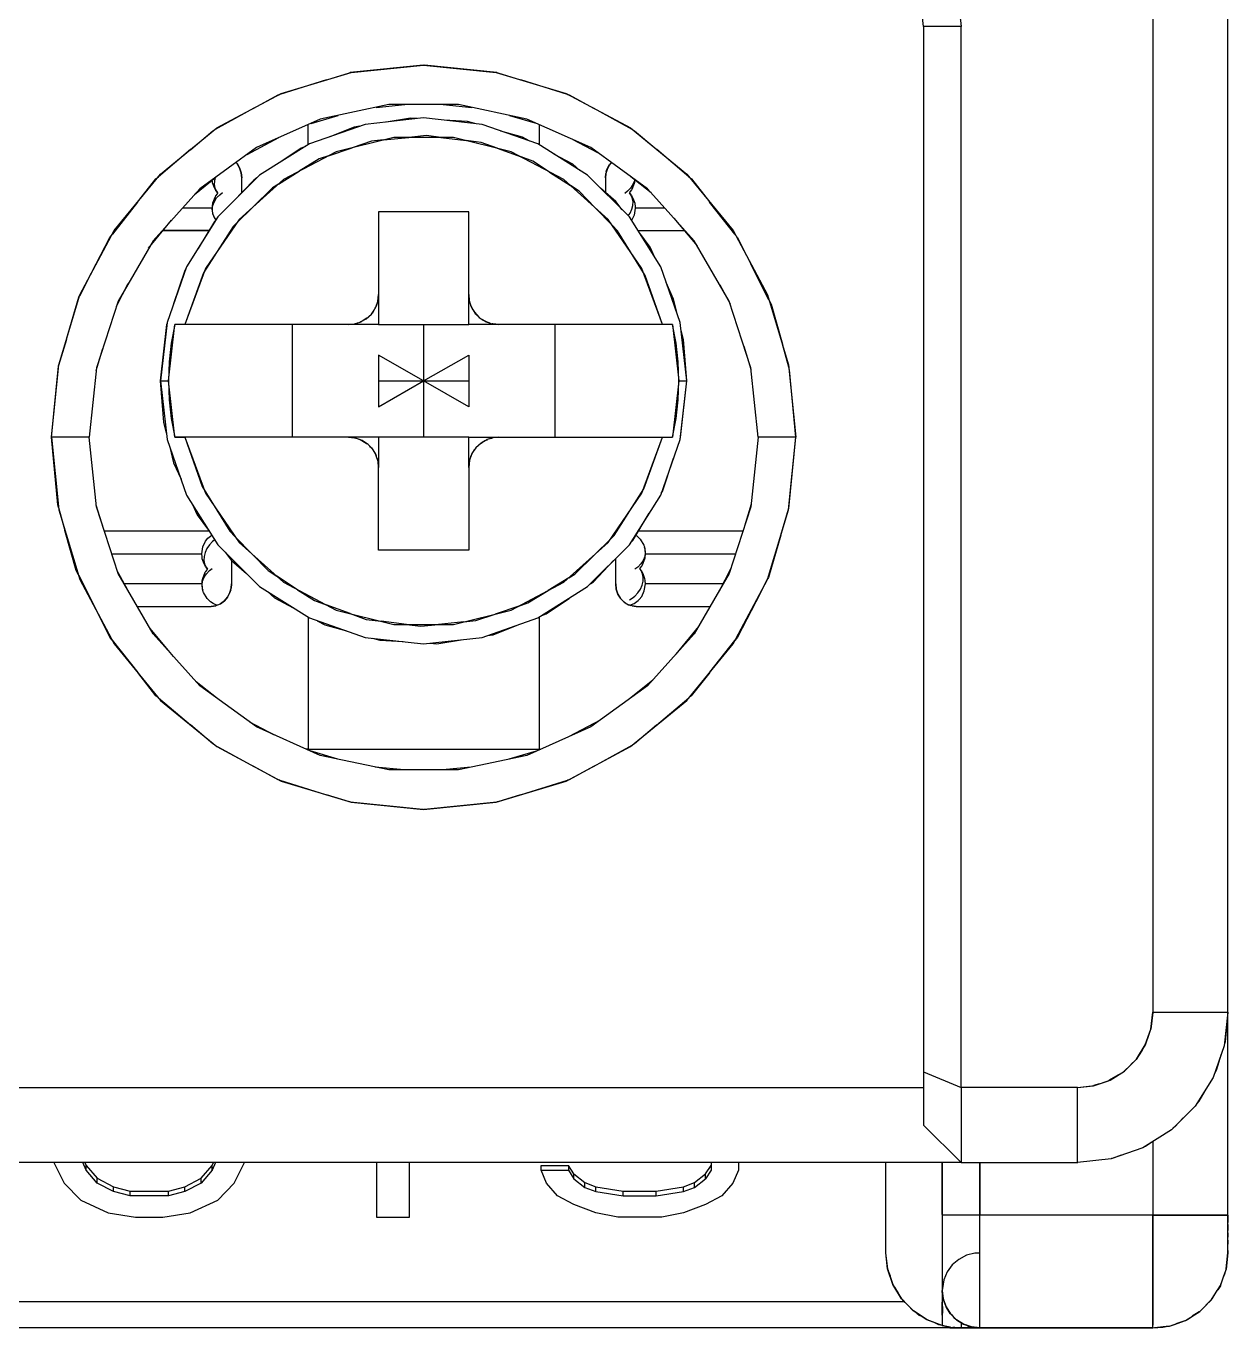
# Model space of a CAD drawing. Header units: millimetres. Extents: x 0 to 56.5, y 0 to 81.
# Drawn here: x 40.51 to 56.5, y 0 to 17.32 of the extents above; entities that cross this region are included whole.
import ezdxf

# ---------------------------------------------------------------- set-up
doc = ezdxf.new("R2010")
doc.units = ezdxf.units.MM

# ---------------------------------------------------------------- blocks, each defined once
blk = doc.blocks.new('CHINT_0cca9e6cfbf25816a24cd09b1f555f82_FACE_0')
at = {"color": 7, "linetype": 'CONTINUOUS', "true_color": 0x40d9ff}
for p, q in [((56.496, 1.5), (56.496, 23.8)), ((52.946, 17.315), (52.946, 17.321)), ((45.79, 16.799), (44.82, 16.702)), ((46.772, 16.702), (45.806, 16.799)), ((44.506, 16.606), (43.883, 16.413)), ((47.71, 16.413), (47.088, 16.606)), ((43.536, 16.228), (43.021, 15.945)), ((44.298, 16.027), (44.661, 16.133)), ((45.163, 16.24), (45.547, 16.276)), ((46.055, 16.276), (46.439, 16.238)), ((46.939, 16.132), (47.305, 16.023)), ((48.572, 15.945), (48.056, 16.228)), ((44.261, 15.743), (44.261, 16.011)), ((47.332, 16.011), (47.332, 15.743)), ((43.448, 15.614), (43.871, 15.837)), ((45.263, 15.806), (45.597, 15.84)), ((46.025, 15.84), (46.36, 15.798)), ((47.781, 15.811), (48.109, 15.64)), ((42.696, 15.678), (42.268, 15.316)), ((44.53, 15.595), (44.844, 15.701)), ((46.775, 15.695), (47.092, 15.58)), ((49.324, 15.316), (48.899, 15.677)), ((48.293, 15.507), (48.267, 15.476)), ((42.75, 15.081), (43.033, 15.313)), ((43.378, 15.106), (43.378, 15.3)), ((43.866, 15.22), (44.14, 15.389)), ((47.472, 15.378), (47.752, 15.198)), ((48.215, 15.3), (48.215, 15.109)), ((48.226, 15.381), (48.22, 15.358)), ((48.552, 15.318), (48.821, 15.105)), ((43.059, 15.1), (43.052, 15.106)), ((48.534, 15.1), (48.54, 15.094)), ((41.99, 14.977), (41.655, 14.552)), ((42.982, 14.9), (42.587, 14.9)), ((49.005, 14.9), (48.611, 14.9)), ((49.938, 14.551), (49.6, 14.98)), ((42.138, 14.366), (42.44, 14.737)), ((49.126, 14.766), (49.436, 14.396)), ((42.329, 14.6), (42.939, 14.6)), ((42.939, 14.6), (42.329, 14.6)), ((48.647, 14.6), (49.265, 14.6)), ((50.389, 13.68), (50.15, 14.155)), ((41.316, 13.918), (41.219, 13.729)), ((41.71, 13.594), (41.867, 13.895)), ((49.736, 13.877), (49.873, 13.625)), ((45.196, 13.75), (45.196, 13.35)), ((46.396, 13.35), (46.396, 13.75)), ((46.457, 13.54), (46.434, 13.582)), ((44.046, 13.35), (44.046, 11.85)), ((45.006, 13.411), (44.965, 13.388)), ((45.196, 13.35), (46.396, 13.35)), ((45.796, 13.35), (45.796, 12.6)), ((47.546, 11.85), (47.546, 13.35)), ((41.043, 13.15), (40.94, 12.806)), ((41.44, 12.739), (41.527, 13.032)), ((50.056, 13.063), (50.151, 12.755)), ((50.654, 12.783), (50.568, 13.09)), ((45.196, 12.6), (45.796, 12.6)), ((45.796, 12.6), (46.396, 12.6)), ((45.796, 12.6), (45.796, 11.85)), ((46.396, 11.85), (45.196, 11.85)), ((45.196, 11.85), (45.196, 11.45)), ((46.396, 11.45), (46.396, 11.85)), ((46.586, 11.789), (46.628, 11.812)), ((45.135, 11.66), (45.158, 11.618)), ((40.938, 10.917), (41.025, 10.61)), ((41.537, 10.637), (41.441, 10.945)), ((50.153, 10.961), (50.066, 10.668)), ((50.55, 10.55), (50.652, 10.894)), ((42.945, 10.6), (41.549, 10.6)), ((50.043, 10.6), (48.653, 10.6)), ((49.592, 10.6), (49.592, 10.6)), ((49.593, 10.6), (49.593, 10.6)), ((41.647, 10.3), (42.845, 10.3)), ((48.351, 9.9), (48.351, 10.237)), ((48.747, 10.3), (49.946, 10.3)), ((41.856, 9.823), (41.72, 10.075)), ((42.922, 10.1), (42.916, 10.106)), ((43.241, 10.209), (43.241, 9.9)), ((48.67, 10.1), (48.677, 10.094)), ((49.883, 10.106), (49.726, 9.805)), ((41.204, 10.02), (41.442, 9.545)), ((42.846, 9.9), (41.815, 9.9)), ((44.12, 9.822), (43.841, 10.002)), ((47.727, 9.98), (47.452, 9.811)), ((49.775, 9.9), (48.747, 9.9)), ((50.276, 9.782), (50.374, 9.971)), ((43.23, 9.819), (43.236, 9.842)), ((41.985, 9.6), (42.968, 9.6)), ((42.968, 9.6), (43.031, 9.608)), ((42.968, 9.6), (42.968, 9.6)), ((44.817, 9.505), (44.501, 9.62)), ((47.063, 9.605), (46.749, 9.499)), ((48.479, 9.648), (48.521, 9.623)), ((48.571, 9.606), (48.625, 9.6)), ((48.625, 9.6), (48.625, 9.6)), ((48.625, 9.6), (49.607, 9.6)), ((45.567, 9.36), (45.232, 9.402)), ((46.33, 9.394), (45.995, 9.36)), ((42.467, 8.934), (42.156, 9.304)), ((49.454, 9.334), (49.152, 8.963)), ((41.654, 9.149), (41.993, 8.72)), ((49.602, 8.723), (49.938, 9.148)), ((43.04, 8.382), (42.771, 8.595)), ((48.843, 8.619), (48.559, 8.387)), ((42.268, 8.384), (42.694, 8.023)), ((48.896, 8.022), (49.324, 8.384)), ((43.811, 7.889), (43.483, 8.06)), ((48.144, 8.086), (47.722, 7.863)), ((43.02, 7.755), (43.537, 7.472)), ((44.653, 7.568), (44.288, 7.677)), ((47.295, 7.673), (46.931, 7.567)), ((48.057, 7.472), (48.572, 7.755)), ((45.537, 7.424), (45.153, 7.462)), ((46.429, 7.46), (46.046, 7.424)), ((43.883, 7.287), (44.505, 7.094)), ((47.086, 7.094), (47.71, 7.287)), ((44.82, 6.998), (45.786, 6.901)), ((45.803, 6.901), (46.772, 6.998)), ((55.496, 4.197), (55.471, 3.976)), ((55.45, 3.918), (55.395, 3.762)), ((55.353, 3.695), (55.273, 3.572)), ((55.205, 3.503), (55.112, 3.413)), ((55.03, 3.362), (54.918, 3.295)), ((39.146, 3.2), (52.446, 3.2)), ((54.785, 3.248), (54.713, 3.224)), ((55.496, 2.481), (55.496, 1.5)), ((52.946, 2.2), (38.646, 2.2)), ((41.046, 2.2), (41.046, 2.2)), ((41.307, 2.099), (41.263, 2.2)), ((41.291, 2.2), (41.307, 2.163)), ((41.307, 2.163), (41.452, 1.993)), ((41.307, 2.099), (41.307, 2.163)), ((41.452, 1.928), (41.307, 2.099)), ((42.838, 1.993), (42.984, 2.163)), ((42.984, 2.099), (42.838, 1.928)), ((42.984, 2.163), (42.999, 2.2)), ((43.027, 2.2), (42.984, 2.099)), ((42.984, 2.099), (42.984, 2.163)), ((47.359, 2.099), (47.723, 2.099)), ((47.723, 2.099), (47.796, 1.985)), ((49.546, 2.05), (49.619, 2.163)), ((50.546, 2.2), (50.546, 2.2)), ((52.696, 2.2), (52.696, 2.121)), ((52.696, 1.508), (52.696, 2.2)), ((52.696, 2.175), (52.696, 2.164)), ((52.696, 2.133), (52.696, 2.164)), ((52.696, 2.164), (52.696, 2.164)), ((52.696, 2.111), (52.696, 2.06)), ((53.196, 2.2), (53.196, 1.501)), ((41.452, 1.993), (41.671, 1.879)), ((41.452, 1.928), (41.452, 1.993)), ((41.671, 1.814), (41.452, 1.928)), ((42.619, 1.879), (42.838, 1.993)), ((42.838, 1.928), (42.619, 1.814)), ((42.838, 1.928), (42.838, 1.993)), ((47.796, 1.985), (47.796, 2.05)), ((47.796, 2.05), (47.942, 1.936)), ((47.796, 1.985), (47.942, 1.871)), ((47.942, 1.871), (47.942, 1.936)), ((47.942, 1.936), (48.088, 1.879)), ((49.255, 1.879), (49.4, 1.936)), ((49.4, 1.936), (49.546, 2.05)), ((49.4, 1.871), (49.4, 1.936)), ((52.696, 2.029), (52.696, 1.944)), ((41.671, 1.879), (41.89, 1.822)), ((41.671, 1.814), (41.671, 1.879)), ((41.89, 1.758), (41.671, 1.814)), ((41.89, 1.822), (42.4, 1.822)), ((41.89, 1.758), (41.89, 1.822)), ((42.4, 1.758), (41.89, 1.758)), ((42.4, 1.822), (42.619, 1.879)), ((42.4, 1.758), (42.4, 1.822)), ((42.619, 1.814), (42.4, 1.758)), ((42.619, 1.814), (42.619, 1.879)), ((47.942, 1.871), (48.088, 1.814)), ((48.088, 1.814), (48.088, 1.879)), ((48.088, 1.879), (48.452, 1.822)), ((48.088, 1.814), (48.452, 1.758)), ((48.452, 1.758), (48.452, 1.822)), ((48.452, 1.822), (48.89, 1.822)), ((48.452, 1.758), (48.89, 1.758)), ((48.89, 1.822), (49.255, 1.879)), ((48.89, 1.758), (48.89, 1.822)), ((48.89, 1.758), (49.255, 1.814)), ((49.255, 1.814), (49.255, 1.879)), ((49.255, 1.814), (49.4, 1.871)), ((52.696, 1.879), (52.696, 1.766)), ((55.496, 1.5), (55.496, 1.5)), ((56.496, 1.5), (56.496, 1.5)), ((56.496, 1.053), (56.496, 1.069)), ((56.496, 1.012), (56.471, 0.777)), ((52.058, 0.54), (52.051, 0.561)), ((52.696, 0.525), (52.696, 0.5)), ((55.496, 0.565), (55.496, 0.565)), ((52.696, 0.5), (52.696, 0.5)), ((52.697, 0.491), (52.697, 0.491)), ((52.708, 0.399), (52.704, 0.417)), ((52.739, 0.302), (52.72, 0.353)), ((52.801, 0.194), (52.753, 0.271)), ((52.804, 0.19), (52.802, 0.193)), ((56.052, 0.176), (56.044, 0.17)), ((56.221, 0.32), (56.216, 0.314)), ((52.946, 0), (38.646, 0)), ((52.945, 0), (38.648, 0)), ((52.796, 0), (38.796, 0)), ((52.696, 0.072), (52.696, 0.032)), ((52.696, 0.039), (52.696, 0.039)), ((52.696, 0.039), (52.696, 0.039)), ((52.696, 0.032), (52.696, 0.032)), ((52.796, 0), (52.796, 0)), ((52.946, 0), (52.796, 0)), ((52.796, 0), (55.496, 0)), ((53.196, 0), (52.946, 0)), ((55.496, 0), (52.946, 0)), ((53.196, 0), (52.946, 0)), ((53.032, 0.029), (53.02, 0.035)), ((53.058, 0.022), (53.057, 0.022)), ((55.496, 0), (53.196, 0)), ((53.196, 0), (53.197, 0)), ((55.496, 0), (53.197, 0)), ((55.857, 0.073), (55.849, 0.07))]:
    blk.add_line(p, q, dxfattribs=at)
for points in [[(56.496, 21.8), (55.496, 21.8), (55.496, 4.2), (56.496, 4.2)], [(56.496, 4.2), (56.496, 21.8), (56.496, 21.801)], [(52.916, 17.584), (52.946, 17.315), (52.446, 17.315), (52.396, 17.76), (52.248, 18.183), (52.01, 18.562), (51.693, 18.879), (51.314, 19.117), (50.984, 19.233)], [(52.446, 17.315), (52.446, 3.407), (52.946, 3.2), (52.946, 2.2)], [(52.946, 3.2), (52.946, 17.315), (52.946, 17.315)], [(41.444, 12.775), (41.346, 11.85), (40.846, 11.85), (40.941, 12.816), (41.223, 13.744), (41.68, 14.6), (42.296, 15.35), (43.046, 15.966), (43.902, 16.423), (44.831, 16.705), (45.796, 16.8), (46.762, 16.705), (47.691, 16.423), (48.546, 15.966), (49.296, 15.35), (49.912, 14.6), (50.369, 13.744), (50.651, 12.816), (50.746, 11.85), (50.246, 11.85), (50.149, 12.775), (49.861, 13.66), (49.396, 14.466), (48.774, 15.157), (48.021, 15.704), (47.171, 16.082), (46.261, 16.276), (45.331, 16.276), (44.421, 16.082), (43.571, 15.704), (42.819, 15.157), (42.196, 14.466), (41.731, 13.66), (41.444, 12.775)], [(44.508, 16.607), (44.81, 16.701), (44.82, 16.702)], [(45.794, 16.8), (45.796, 16.8), (45.802, 16.799)], [(46.772, 16.702), (46.783, 16.701), (47.086, 16.606)], [(43.537, 16.228), (43.862, 16.407), (43.883, 16.413)], [(47.71, 16.413), (47.731, 16.406), (48.055, 16.228)], [(49.191, 12.6), (49.296, 12.6), (49.208, 13.379), (48.95, 14.119), (48.533, 14.782), (47.978, 15.336), (47.315, 15.753), (46.575, 16.012), (45.796, 16.1), (45.017, 16.012), (44.278, 15.753), (43.614, 15.336), (43.06, 14.782), (42.643, 14.119), (42.384, 13.379), (42.296, 12.6), (42.401, 12.6)], [(42.697, 15.679), (42.992, 15.929), (43.021, 15.945)], [(44.947, 15.988), (44.871, 15.976), (44.55, 15.849)], [(45.711, 16.09), (45.621, 16.096), (45.297, 16.044)], [(46.478, 16.023), (46.379, 16.051), (46.068, 16.069)], [(48.572, 15.945), (48.601, 15.929), (48.898, 15.677)], [(49.191, 12.6), (49.182, 12.852), (49.154, 13.102), (49.107, 13.35), (48.973, 13.35), (48.698, 14.094), (48.253, 14.749), (47.662, 15.278), (46.962, 15.649), (46.193, 15.84), (45.4, 15.84), (44.631, 15.649), (43.93, 15.278), (43.34, 14.749), (42.894, 14.094), (42.62, 13.35), (42.485, 13.35), (42.439, 13.102), (42.411, 12.852), (42.401, 12.6)], [(45.263, 15.806), (45.103, 15.789), (44.844, 15.701)], [(46.025, 15.84), (45.832, 15.864), (45.597, 15.84)], [(46.775, 15.695), (46.56, 15.773), (46.36, 15.798)], [(47.211, 15.79), (47.11, 15.844), (46.824, 15.925)], [(44.225, 15.72), (44.165, 15.697), (43.863, 15.493)], [(44.53, 15.595), (44.408, 15.554), (44.14, 15.389)], [(47.875, 15.401), (47.779, 15.484), (47.53, 15.618)], [(43.3, 15.507), (43.312, 15.495), (43.314, 15.492)], [(43.378, 15.3), (43.378, 15.3), (43.37, 15.37), (43.348, 15.436), (43.312, 15.495), (43.3, 15.507)], [(43.314, 15.492), (43.348, 15.436), (43.37, 15.37)], [(47.472, 15.378), (47.249, 15.523), (47.092, 15.58)], [(48.293, 15.507), (48.267, 15.476), (48.236, 15.415), (48.22, 15.358), (48.215, 15.3), (48.215, 15.3)], [(48.226, 15.381), (48.235, 15.414), (48.259, 15.46)], [(48.259, 15.46), (48.267, 15.476), (48.267, 15.476)], [(41.991, 14.978), (42.235, 15.288), (42.268, 15.316)], [(43.052, 15.106), (43.032, 15.133), (43.012, 15.168), (42.989, 15.234), (42.986, 15.251), (42.984, 15.261), (42.983, 15.272)], [(43.023, 15.305), (43.013, 15.264), (43.011, 15.213), (43.02, 15.165), (43.04, 15.123), (43.052, 15.106)], [(43.579, 15.301), (43.535, 15.272), (43.268, 14.99)], [(43.37, 15.37), (43.37, 15.369), (43.378, 15.3)], [(48.215, 15.3), (48.22, 15.358), (48.22, 15.358)], [(48.602, 15.278), (48.6, 15.264), (48.581, 15.213), (48.55, 15.165), (48.51, 15.123), (48.471, 15.095)], [(48.534, 15.1), (48.54, 15.107), (48.563, 15.137), (48.567, 15.144), (48.571, 15.151), (48.603, 15.233), (48.606, 15.244), (48.609, 15.264), (48.609, 15.273)], [(49.325, 15.316), (49.358, 15.288), (49.599, 14.981)], [(43.059, 15.1), (43.052, 15.093), (43.029, 15.063), (43.025, 15.056), (43.021, 15.049), (42.989, 14.967), (42.987, 14.956), (42.984, 14.936), (42.982, 14.915), (42.982, 14.884), (42.984, 14.861), (42.988, 14.837), (42.993, 14.818)], [(42.993, 14.818), (42.99, 14.831), (42.985, 14.883), (42.992, 14.936), (43.012, 14.987), (43.042, 15.035), (43.083, 15.077), (43.122, 15.105)], [(43.866, 15.22), (43.784, 15.169), (43.523, 14.913)], [(48.079, 14.905), (47.865, 15.124), (47.752, 15.198)], [(48.438, 14.877), (48.354, 14.989), (48.151, 15.164)], [(48.519, 14.796), (48.542, 14.831), (48.566, 14.883), (48.58, 14.936), (48.582, 14.987), (48.572, 15.035), (48.552, 15.077), (48.54, 15.094)], [(48.54, 15.094), (48.56, 15.067), (48.58, 15.032), (48.604, 14.966), (48.607, 14.949), (48.608, 14.939), (48.611, 14.9), (48.596, 14.806), (48.562, 14.736)], [(43.523, 14.913), (43.307, 14.701), (43.261, 14.655), (42.866, 14.037), (42.62, 13.35)], [(48.973, 13.35), (48.742, 14.004), (48.376, 14.599), (48.305, 14.673), (48.079, 14.905)], [(43.04, 14.75), (43.012, 14.721), (42.795, 14.36)], [(42.993, 14.818), (43, 14.796), (43.005, 14.784), (43.031, 14.741)], [(46.396, 13.75), (46.396, 14.85), (45.196, 14.85), (45.196, 13.75)], [(41.317, 13.919), (41.621, 14.509), (41.655, 14.552)], [(48.872, 14.242), (48.809, 14.381), (48.657, 14.585)], [(49.938, 14.55), (49.973, 14.507), (50.15, 14.155)], [(42.634, 14.094), (42.62, 14.071), (42.47, 13.626)], [(49.173, 13.481), (49.122, 13.689), (49.023, 13.908)], [(41.044, 13.154), (41.211, 13.714), (41.219, 13.729)], [(45.158, 13.581), (45.185, 13.656), (45.196, 13.75)], [(45.196, 13.75), (45.188, 13.67), (45.186, 13.662)], [(46.396, 13.75), (46.404, 13.671), (46.426, 13.596), (46.434, 13.582)], [(45.006, 13.411), (45.033, 13.426), (45.101, 13.489), (45.136, 13.541)], [(45.178, 13.636), (45.166, 13.594), (45.12, 13.513), (45.11, 13.502)], [(45.136, 13.541), (45.153, 13.567), (45.158, 13.581)], [(46.415, 13.634), (46.407, 13.654), (46.407, 13.662)], [(46.481, 13.504), (46.44, 13.566), (46.428, 13.598)], [(46.457, 13.54), (46.472, 13.513), (46.535, 13.445), (46.587, 13.41)], [(50.389, 13.68), (50.418, 13.622), (50.568, 13.091)], [(42.374, 11.907), (42.34, 12.05), (42.296, 12.6), (42.378, 13.351), (42.382, 13.364)], [(42.485, 11.85), (42.401, 12.6), (42.485, 13.35)], [(45.196, 13.35), (44.796, 13.35), (42.62, 13.35), (42.485, 13.35), (42.485, 13.35)], [(44.796, 13.35), (44.875, 13.358), (44.951, 13.38), (44.965, 13.388)], [(44.912, 13.368), (44.892, 13.361), (44.884, 13.36)], [(45.042, 13.435), (44.98, 13.394), (44.949, 13.382)], [(45.079, 13.468), (45.058, 13.445), (45.045, 13.436)], [(49.107, 13.35), (49.107, 13.35), (48.973, 13.35), (46.796, 13.35), (46.396, 13.35)], [(46.514, 13.468), (46.491, 13.489), (46.483, 13.502)], [(46.682, 13.368), (46.641, 13.381), (46.559, 13.426), (46.548, 13.436)], [(46.587, 13.41), (46.613, 13.393), (46.627, 13.388)], [(46.627, 13.388), (46.702, 13.361), (46.796, 13.35)], [(46.796, 13.35), (46.716, 13.358), (46.709, 13.36)], [(49.107, 13.35), (49.191, 12.6), (49.107, 11.85)], [(49.21, 11.836), (49.215, 11.849), (49.296, 12.6), (49.253, 13.15), (49.218, 13.293)], [(45.796, 12.6), (45.196, 12.943), (45.196, 12.257), (45.796, 12.6)], [(45.796, 12.6), (46.396, 12.943), (46.396, 12.257), (45.796, 12.6)], [(40.938, 10.917), (40.928, 10.952), (40.846, 11.85), (40.938, 12.796), (40.94, 12.806)], [(50.652, 10.894), (50.655, 10.904), (50.746, 11.85), (50.664, 12.748), (50.654, 12.783)], [(42.296, 12.6), (42.384, 11.821), (42.643, 11.081), (43.06, 10.418), (43.614, 9.864), (44.278, 9.447), (45.017, 9.188), (45.796, 9.1), (46.575, 9.188), (47.315, 9.447), (47.978, 9.864), (48.533, 10.418), (48.95, 11.081), (49.208, 11.821), (49.296, 12.6)], [(42.401, 12.6), (42.411, 12.348), (42.439, 12.098), (42.485, 11.85), (42.62, 11.85), (42.894, 11.106), (43.34, 10.451), (43.93, 9.922), (44.631, 9.551), (45.4, 9.36), (46.193, 9.36), (46.962, 9.551), (47.662, 9.922), (48.253, 10.451), (48.698, 11.106), (48.973, 11.85), (49.107, 11.85), (49.154, 12.098), (49.182, 12.348), (49.191, 12.6)], [(40.846, 11.85), (40.941, 10.884), (41.223, 9.956), (41.68, 9.1), (42.296, 8.35), (43.046, 7.734), (43.902, 7.277), (44.831, 6.995), (45.796, 6.9), (46.762, 6.995), (47.691, 7.277), (48.546, 7.734), (49.296, 8.35), (49.912, 9.1), (50.369, 9.956), (50.651, 10.884), (50.746, 11.85)], [(50.246, 11.85), (50.149, 10.925), (49.861, 10.04), (49.396, 9.234), (48.774, 8.543), (48.021, 7.996), (47.171, 7.618), (46.261, 7.424), (45.331, 7.424), (44.421, 7.618), (43.571, 7.996), (42.819, 8.543), (42.196, 9.234), (41.731, 10.04), (41.444, 10.925), (41.346, 11.85)], [(45.196, 11.85), (44.796, 11.85), (42.62, 11.85), (42.485, 11.85), (42.485, 11.85)], [(42.62, 11.85), (42.85, 11.196), (43.216, 10.601), (43.288, 10.527), (43.514, 10.295)], [(44.796, 11.85), (44.876, 11.842), (44.884, 11.84)], [(44.965, 11.812), (44.891, 11.839), (44.796, 11.85)], [(44.91, 11.832), (44.952, 11.819), (45.033, 11.774), (45.045, 11.764)], [(45.005, 11.79), (44.98, 11.807), (44.965, 11.812)], [(45.135, 11.66), (45.121, 11.687), (45.058, 11.755), (45.005, 11.79)], [(46.396, 11.85), (46.796, 11.85), (48.973, 11.85), (49.107, 11.85), (49.107, 11.85)], [(46.586, 11.789), (46.56, 11.774), (46.491, 11.711), (46.457, 11.659)], [(46.55, 11.765), (46.612, 11.806), (46.644, 11.818)], [(46.796, 11.85), (46.717, 11.842), (46.642, 11.82), (46.628, 11.812)], [(46.681, 11.832), (46.701, 11.839), (46.708, 11.84)], [(48.07, 10.287), (48.286, 10.499), (48.332, 10.545), (48.727, 11.163), (48.973, 11.85)], [(42.42, 11.719), (42.47, 11.511), (42.569, 11.292)], [(45.078, 11.732), (45.101, 11.711), (45.11, 11.698)], [(45.111, 11.696), (45.153, 11.634), (45.164, 11.602)], [(45.196, 11.45), (45.189, 11.529), (45.166, 11.604), (45.158, 11.618)], [(46.434, 11.619), (46.407, 11.544), (46.396, 11.45)], [(46.414, 11.564), (46.427, 11.606), (46.472, 11.687), (46.483, 11.698)], [(46.457, 11.659), (46.439, 11.633), (46.434, 11.619)], [(46.514, 11.732), (46.535, 11.755), (46.548, 11.764)], [(45.178, 11.566), (45.185, 11.546), (45.186, 11.538)], [(46.396, 11.45), (46.396, 10.35), (45.196, 10.35), (45.196, 11.45)], [(46.396, 11.45), (46.404, 11.53), (46.406, 11.538)], [(48.958, 11.106), (48.972, 11.129), (49.122, 11.574)], [(42.72, 10.958), (42.783, 10.819), (42.936, 10.615)], [(48.553, 10.45), (48.58, 10.479), (48.798, 10.84)], [(41.204, 10.02), (41.174, 10.078), (41.025, 10.609)], [(42.916, 10.106), (42.896, 10.133), (42.876, 10.168), (42.852, 10.234), (42.849, 10.251), (42.848, 10.261), (42.845, 10.3), (42.86, 10.394), (42.895, 10.466), (42.927, 10.506), (42.942, 10.521), (42.978, 10.547)], [(43.017, 10.485), (42.989, 10.462), (42.947, 10.418), (42.913, 10.369), (42.89, 10.317), (42.876, 10.264), (42.874, 10.213), (42.883, 10.165), (42.903, 10.123), (42.916, 10.106)], [(48.62, 10.545), (48.632, 10.537), (48.658, 10.513), (48.677, 10.493), (48.724, 10.416), (48.729, 10.404), (48.736, 10.382)], [(50.549, 10.546), (50.382, 9.986), (50.374, 9.971)], [(43.154, 10.323), (43.238, 10.211), (43.441, 10.036)], [(43.514, 10.295), (43.727, 10.076), (43.841, 10.002)], [(47.727, 9.98), (47.809, 10.031), (48.07, 10.287)], [(48.736, 10.382), (48.739, 10.369), (48.744, 10.317), (48.737, 10.264), (48.717, 10.213), (48.687, 10.165), (48.646, 10.123), (48.607, 10.095)], [(48.67, 10.1), (48.677, 10.107), (48.7, 10.137), (48.704, 10.144), (48.708, 10.151), (48.74, 10.233), (48.742, 10.244), (48.745, 10.264), (48.747, 10.285), (48.747, 10.316), (48.745, 10.339), (48.741, 10.363), (48.736, 10.382)], [(42.922, 10.1), (42.916, 10.093), (42.893, 10.063), (42.889, 10.056), (42.885, 10.049), (42.853, 9.967), (42.85, 9.956), (42.847, 9.936), (42.846, 9.915), (42.846, 9.884), (42.848, 9.861), (42.852, 9.837), (42.857, 9.818)], [(42.857, 9.818), (42.853, 9.831), (42.848, 9.883), (42.856, 9.936), (42.875, 9.987), (42.906, 10.035), (42.946, 10.077), (42.985, 10.105)], [(48.014, 9.899), (48.057, 9.928), (48.324, 10.21)], [(48.535, 9.688), (48.571, 9.711), (48.604, 9.738), (48.646, 9.782), (48.679, 9.831), (48.703, 9.883), (48.716, 9.936), (48.718, 9.987), (48.709, 10.035), (48.689, 10.077), (48.677, 10.094)], [(48.541, 9.616), (48.597, 9.64), (48.65, 9.679), (48.665, 9.694), (48.697, 9.734), (48.732, 9.806), (48.747, 9.9), (48.745, 9.939), (48.743, 9.949), (48.74, 9.966), (48.717, 10.032), (48.697, 10.067), (48.677, 10.094)], [(43.07, 9.624), (43.092, 9.633), (43.145, 9.672), (43.189, 9.724), (43.22, 9.785), (43.236, 9.842), (43.241, 9.9), (43.241, 9.9)], [(43.241, 9.9), (43.236, 9.842), (43.236, 9.842)], [(48.351, 9.9), (48.351, 9.9), (48.359, 9.83), (48.381, 9.764), (48.417, 9.705), (48.464, 9.657), (48.52, 9.623), (48.551, 9.613)], [(48.359, 9.83), (48.359, 9.831), (48.351, 9.9)], [(43.051, 9.616), (43.041, 9.618), (43.004, 9.635), (42.998, 9.639), (42.961, 9.663), (42.934, 9.687), (42.916, 9.707), (42.869, 9.784), (42.864, 9.796), (42.857, 9.818)], [(43.189, 9.724), (43.145, 9.672), (43.092, 9.633)], [(43.197, 9.74), (43.189, 9.724), (43.189, 9.724)], [(43.23, 9.819), (43.22, 9.786), (43.197, 9.74)], [(43.717, 9.799), (43.814, 9.716), (44.062, 9.582)], [(44.12, 9.822), (44.343, 9.677), (44.501, 9.62)], [(47.063, 9.605), (47.184, 9.646), (47.452, 9.811)], [(47.367, 9.48), (47.428, 9.503), (47.73, 9.707)], [(48.415, 9.708), (48.381, 9.764), (48.359, 9.83)], [(48.479, 9.648), (48.464, 9.657), (48.417, 9.705), (48.415, 9.708)], [(50.276, 9.781), (49.971, 9.191), (49.938, 9.148)], [(41.654, 9.15), (41.62, 9.193), (41.443, 9.545)], [(43.075, 9.626), (43.031, 9.608), (42.968, 9.6)], [(43.092, 9.633), (43.092, 9.633), (43.075, 9.626)], [(48.625, 9.6), (48.572, 9.606), (48.521, 9.623), (48.521, 9.623)], [(44.261, 9.457), (44.261, 7.7), (44.261, 7.7), (44.237, 7.7)], [(44.381, 9.41), (44.483, 9.356), (44.768, 9.275)], [(44.817, 9.505), (45.032, 9.427), (45.232, 9.402)], [(45.567, 9.36), (45.76, 9.336), (45.995, 9.36)], [(46.33, 9.394), (46.49, 9.411), (46.749, 9.499)], [(47.332, 9.457), (47.332, 7.7), (47.332, 7.7), (47.356, 7.7)], [(46.645, 9.212), (46.721, 9.224), (47.042, 9.351)], [(45.115, 9.177), (45.213, 9.149), (45.524, 9.131)], [(45.882, 9.11), (45.971, 9.104), (46.295, 9.156)], [(42.268, 8.384), (42.235, 8.412), (41.993, 8.719)], [(49.602, 8.722), (49.357, 8.412), (49.324, 8.384)], [(43.02, 7.755), (42.992, 7.771), (42.694, 8.023)], [(48.896, 8.021), (48.6, 7.771), (48.572, 7.755)], [(44.261, 7.7), (45.011, 7.7), (45.796, 7.7), (46.582, 7.7), (47.332, 7.7)], [(44.261, 7.7), (44.646, 7.7), (44.981, 7.7)], [(45.023, 7.7), (45.047, 7.7), (45.486, 7.7)], [(45.809, 7.7), (45.822, 7.7), (46.301, 7.7)], [(46.589, 7.7), (46.596, 7.7), (47.332, 7.7)], [(43.883, 7.287), (43.862, 7.294), (43.537, 7.472)], [(48.056, 7.472), (47.73, 7.293), (47.71, 7.287)], [(44.82, 6.998), (44.809, 6.999), (44.506, 7.094)], [(47.085, 7.093), (46.783, 6.999), (46.772, 6.998)], [(45.798, 6.9), (45.796, 6.9), (45.791, 6.901)], [(54.941, 2.25), (54.496, 2.2), (54.496, 3.2), (54.719, 3.225), (54.93, 3.299), (55.12, 3.418), (55.278, 3.577), (55.397, 3.766), (55.471, 3.977), (55.496, 4.2), (56.496, 4.2), (56.446, 3.755), (56.298, 3.332), (56.06, 2.953), (55.743, 2.636), (55.364, 2.398), (54.941, 2.25)], [(55.496, 2.48), (55.496, 1.5), (55.719, 1.5), (55.93, 1.5), (56.12, 1.5), (56.278, 1.5), (56.397, 1.5), (56.471, 1.5), (56.496, 1.5), (56.496, 4.199)], [(56.496, 4.2), (56.457, 3.807), (56.449, 3.779)], [(55.451, 3.92), (55.47, 3.974), (55.471, 3.976)], [(55.354, 3.697), (55.394, 3.759), (55.395, 3.762)], [(56.407, 3.642), (56.34, 3.425), (56.316, 3.382)], [(55.206, 3.504), (55.27, 3.566), (55.273, 3.572)], [(52.446, 3.407), (52.446, 2.7), (52.946, 2.2)], [(54.786, 3.249), (54.908, 3.289), (54.918, 3.295)], [(55.031, 3.362), (55.105, 3.407), (55.112, 3.413)], [(54.496, 2.2), (54.496, 3.2), (52.946, 3.2)], [(54.496, 3.2), (54.706, 3.222), (54.713, 3.224)], [(56.188, 3.157), (56.108, 3.016), (56.082, 2.988)], [(55.901, 2.794), (55.789, 2.674), (55.765, 2.658)], [(55.531, 2.503), (55.398, 2.415), (55.38, 2.408)], [(55.075, 2.297), (54.957, 2.254), (54.949, 2.253)], [(40.876, 2.2), (41.015, 1.928), (41.234, 1.701), (41.598, 1.53), (41.963, 1.473), (42.327, 1.473), (42.692, 1.53), (43.057, 1.701), (43.275, 1.928), (43.415, 2.2)], [(45.171, 2.2), (45.171, 1.473), (45.609, 1.473), (45.609, 2.2)], [(49.984, 2.2), (49.984, 2.099), (49.911, 1.928), (49.765, 1.758), (49.546, 1.644), (49.255, 1.53), (48.963, 1.473), (48.38, 1.473), (48.088, 1.53), (47.796, 1.644), (47.577, 1.758), (47.432, 1.928), (47.359, 2.099)], [(47.359, 2.099), (47.359, 2.163), (47.723, 2.163)], [(47.796, 2.05), (47.723, 2.163), (47.723, 2.099)], [(49.619, 2.2), (49.619, 2.099), (49.546, 1.985)], [(52.696, 0.032), (52.493, 0.108), (52.311, 0.228), (52.155, 0.388), (52.04, 0.579), (51.969, 0.785), (51.946, 1), (51.946, 2.2)], [(52.696, 2.2), (52.696, 1.5), (52.696, 1.277), (52.696, 0.5)], [(52.696, 2.2), (52.696, 2.116), (52.696, 2.075), (52.696, 1.901), (52.696, 1.853), (52.696, 1.662), (52.696, 1.5)], [(52.696, 1.92), (52.696, 1.936), (52.696, 1.965), (52.696, 2.055), (52.696, 2.083)], [(52.946, 2.2), (54.496, 2.2), (54.498, 2.2)], [(55.496, 1.5), (53.196, 1.5), (53.196, 2.2)], [(49.4, 1.871), (49.546, 1.985), (49.546, 2.05)], [(53.196, 1.5), (53.085, 1.5), (52.979, 1.5), (52.884, 1.5), (52.805, 1.5), (52.746, 1.5), (52.709, 1.5), (52.696, 1.5)], [(52.696, 1.5), (52.696, 1.295), (52.696, 1.285)], [(53.196, 0), (53.196, 0.038), (53.196, 0.149), (53.196, 0.327), (53.196, 0.565), (53.196, 0.849), (53.196, 1.166), (53.196, 1.5)], [(55.496, 0), (55.496, 0.038), (55.496, 1.5)], [(55.496, 1.5), (55.496, 1.166), (55.496, 0.849), (55.496, 0.565)], [(56.496, 1.5), (56.471, 1.5), (56.397, 1.5), (56.278, 1.5), (56.12, 1.5), (55.93, 1.5), (55.719, 1.5), (55.496, 1.5)], [(56.496, 1.012), (56.496, 1.049), (56.496, 1.109), (56.496, 1.188), (56.496, 1.283), (56.496, 1.389), (56.496, 1.5)], [(56.496, 1.5), (56.496, 1.449), (56.496, 1.401)], [(52.696, 1.277), (52.696, 1.066), (52.696, 0.877), (52.696, 0.718), (52.696, 0.599), (52.696, 0.525), (52.696, 0.5)], [(52.696, 1.218), (52.696, 1.098), (52.696, 1.085)], [(56.496, 1.376), (56.496, 1.318), (56.496, 1.298)], [(56.496, 1.265), (56.496, 1.239), (56.496, 1.209)], [(56.496, 1.166), (56.496, 1.119), (56.496, 1.115)], [(52.807, 0.011), (52.779, 0.014), (52.696, 0.032), (52.491, 0.11), (52.308, 0.23), (52.156, 0.388), (52.041, 0.575), (51.97, 0.782), (51.946, 1)], [(53.196, 0.997), (53.128, 0.995), (53.017, 0.967), (52.915, 0.913), (52.828, 0.838), (52.76, 0.745), (52.716, 0.639), (52.697, 0.525), (52.696, 0.5)], [(52.696, 0.967), (52.696, 0.897), (52.696, 0.887)], [(56.471, 0.777), (56.496, 1), (56.496, 1.012)], [(56.472, 0.786), (56.496, 1), (56.472, 0.78), (56.471, 0.779)], [(56.476, 0.826), (56.496, 1), (56.496, 1.012)], [(56.496, 1.029), (56.496, 1.013), (56.496, 1.013)], [(51.974, 0.77), (51.976, 0.759), (52.001, 0.693)], [(51.974, 0.77), (51.976, 0.759), (52.001, 0.691)], [(52.696, 0.793), (52.696, 0.729), (52.696, 0.724)], [(55.496, 0), (55.719, 0.025), (55.93, 0.099), (56.12, 0.218), (56.278, 0.377), (56.397, 0.566), (56.471, 0.777)], [(56.398, 0.57), (56.4, 0.572), (56.446, 0.705)], [(56.471, 0.776), (56.47, 0.775), (56.445, 0.703)], [(52.05, 0.561), (52.058, 0.541), (52.109, 0.465)], [(52.696, 0.558), (52.694, 0.448), (52.696, 0.344), (52.697, 0.237), (52.696, 0.151), (52.696, 0.086), (52.696, 0.046), (52.696, 0.032)], [(52.696, 0.628), (52.696, 0.603), (52.696, 0.602)], [(52.696, 0.549), (52.696, 0.525), (52.696, 0.525)], [(55.496, 0.565), (55.496, 0.327), (55.496, 0.149), (55.496, 0.038)], [(56.396, 0.564), (56.395, 0.562), (56.36, 0.508)], [(39.422, 0.372), (39.41, 0.354), (52.183, 0.354), (52.171, 0.372)], [(52.226, 0.316), (52.183, 0.354), (52.171, 0.372)], [(52.226, 0.316), (52.183, 0.354), (52.183, 0.354)], [(52.696, 0.5), (52.696, 0.491), (52.697, 0.491)], [(52.696, 0.5), (52.709, 0.389), (52.746, 0.283), (52.805, 0.188), (52.884, 0.109), (52.979, 0.05), (53.085, 0.013), (53.196, 0)], [(53.196, 0), (53.085, 0.013), (52.979, 0.05), (52.884, 0.109), (52.805, 0.188), (52.746, 0.283), (52.709, 0.389), (52.696, 0.5)], [(52.708, 0.397), (52.705, 0.409), (52.696, 0.491), (52.697, 0.491)], [(52.696, 0.491), (52.696, 0.448), (52.696, 0.358), (52.696, 0.35)], [(52.698, 0.477), (52.7, 0.437), (52.703, 0.421)], [(52.711, 0.383), (52.713, 0.373), (52.72, 0.354)], [(52.741, 0.297), (52.728, 0.325), (52.716, 0.369)], [(56.275, 0.374), (56.273, 0.37), (56.204, 0.303)], [(56.281, 0.382), (56.286, 0.386), (56.354, 0.498)], [(52.429, 0.151), (52.389, 0.17), (52.359, 0.197)], [(52.359, 0.196), (52.389, 0.17), (52.428, 0.151)], [(52.696, 0.172), (52.696, 0.345), (52.696, 0.274), (52.696, 0.198), (52.696, 0.152)], [(52.747, 0.281), (52.747, 0.28), (52.753, 0.271)], [(52.751, 0.274), (52.759, 0.257), (52.801, 0.193), (52.803, 0.191)], [(52.812, 0.182), (52.851, 0.139), (52.875, 0.119)], [(56.116, 0.216), (56.113, 0.213), (56.019, 0.155)], [(56.127, 0.225), (56.135, 0.231), (56.215, 0.314)], [(52.666, 0.043), (52.645, 0.046), (52.602, 0.067)], [(52.602, 0.067), (52.645, 0.046), (52.666, 0.043)], [(52.696, 0.151), (52.696, 0.15), (52.696, 0.146)], [(52.696, 0.085), (52.696, 0.084), (52.696, 0.045), (52.696, 0.032)], [(52.696, 0.032), (52.821, 0.008), (52.946, 0)], [(52.943, 0), (52.862, 0.004), (52.834, 0.007)], [(52.918, 0.088), (52.896, 0.1), (52.892, 0.105)], [(52.893, 0.104), (52.908, 0.092), (52.93, 0.08)], [(52.946, 0.07), (52.946, 0.048), (52.946, 0.022), (52.946, 0.017), (52.946, 0.017), (52.946, 0.012), (52.946, 0.01), (52.946, 0.004), (52.946, 0)], [(53.063, 0.02), (53.013, 0.035), (52.999, 0.043)], [(53.032, 0.029), (53.041, 0.025), (53.056, 0.022)], [(53.193, 0), (53.101, 0.009), (53.092, 0.012)], [(55.498, 0), (55.628, 0.009), (55.696, 0.023)], [(55.716, 0.025), (55.714, 0.024), (55.52, 0.003)], [(55.732, 0.03), (55.759, 0.035), (55.849, 0.07)], [(55.926, 0.098), (55.923, 0.096), (55.805, 0.055)], [(55.942, 0.107), (55.957, 0.112), (56.044, 0.17)]]:
    blk.add_lwpolyline(points, dxfattribs=at)
blk = doc.blocks.new('CHINT_0cca9e6cfbf25816a24cd09b1f555f82')
at = {"true_color": 0x40d9ff}
blk.add_blockref('CHINT_0cca9e6cfbf25816a24cd09b1f555f82_FACE_0', (0, 0), dxfattribs=at)

msp = doc.modelspace()

# ---------------------------------------------------------------- block references
at = {"true_color": 0x40d9ff}
msp.add_blockref('CHINT_0cca9e6cfbf25816a24cd09b1f555f82', (0, 0), dxfattribs=at)

doc.saveas('drawing.dxf')
